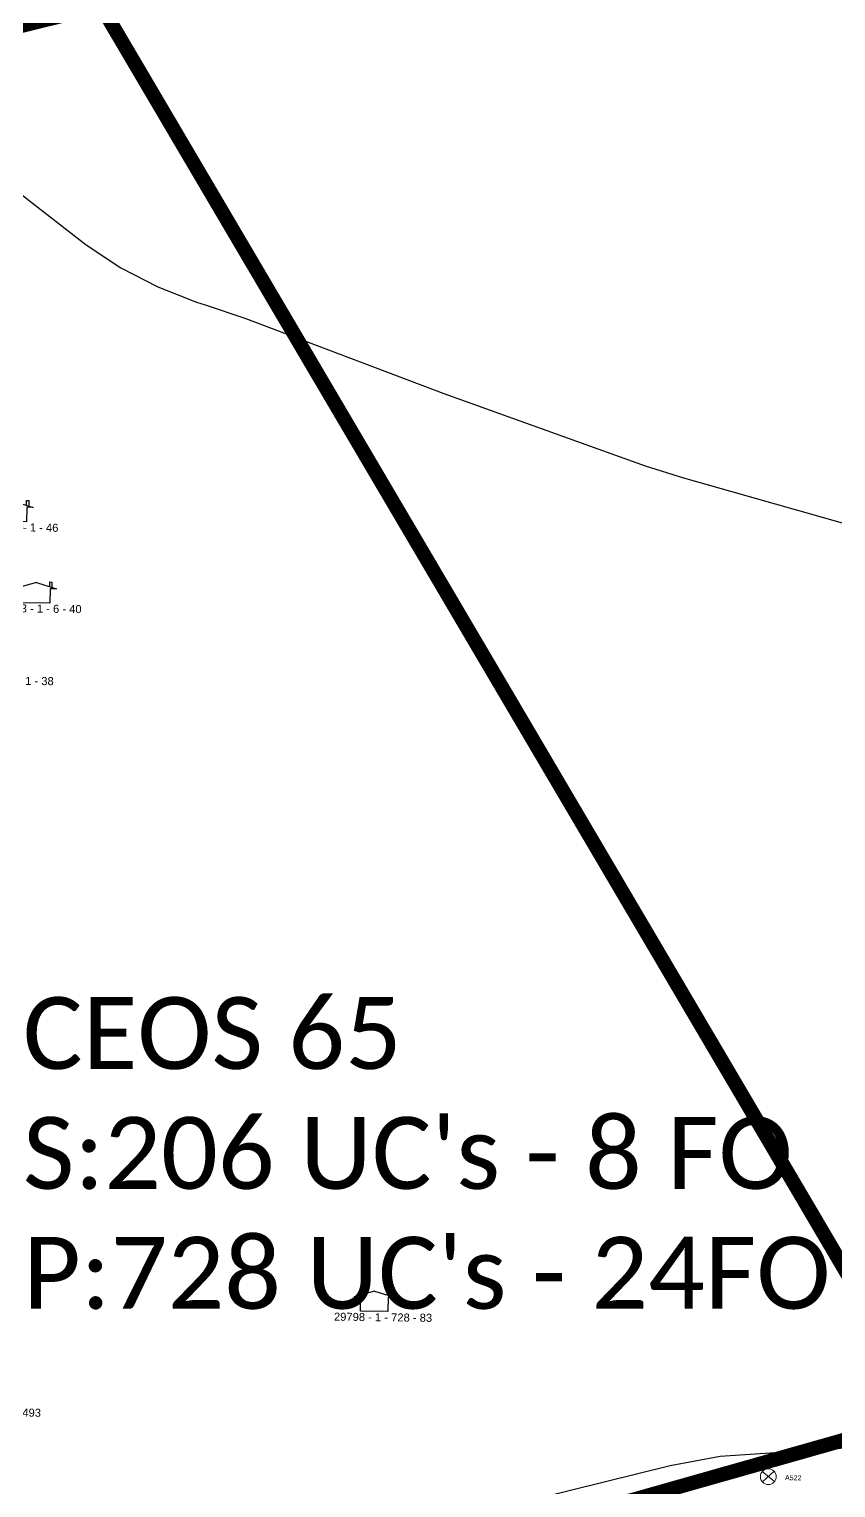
# Model space of a CAD drawing. Header units: millimetres. Extents: x 676447 to 689606, y 7455628 to 7463967.
# Drawn here: x 687968.4 to 688080.6, y 7460403.3 to 7460606.2 of the extents above; entities that cross this region are included whole.
import ezdxf

# ---------------------------------------------------------------- set-up
doc = ezdxf.new("R2010")
doc.units = ezdxf.units.MM
doc.header["$LTSCALE"] = 0.1
doc.header["$MEASUREMENT"] = 0
doc.linetypes.add('PHANTOM2', pattern=[1.25, 0.625, -0.125, 0.125, -0.125, 0.125, -0.125])
doc.layers.add('10.4-Postes', color=1, linetype='Continuous', lineweight=0)
for name, color, linetype in [('CELULARIZAÇÃO CABO 5', 7, 'Continuous'), ('LEGENDAS_INFRAESTRUTURAS', 7, 'Continuous'), ('MUB_QUADRAS', 7, 'Continuous'), ('NOS_DE_INFRAESTRUTURA', 7, 'Continuous'), ('surveys', 7, 'Continuous'), ('SURVEYS_LEGENDAS', 7, 'Continuous')]:
    doc.layers.add(name, color=color, linetype=linetype)
doc.styles.add('Legend', font='calibri.ttf')
doc.styles.get("Standard").update_dxf_attribs({"font": 'arial.ttf'})

# ---------------------------------------------------------------- blocks, each defined once
blk = doc.blocks.new('PTPT')
at = {"layer": '10.4-Postes', "color": 1, "linetype": 'PHANTOM2'}
for points in [[(-0.0000079, 0.0000104), (0.0000075, -0.000002)], [(0.000007, 0.0000109), (-0.0000074, -0.0000025)]]:
    blk.add_lwpolyline(points, dxfattribs=at)
at = {"layer": '10.4-Postes', "color": 1}
blk.add_circle((-0.0000002, 0.0000042), 0.00000987, dxfattribs=at)
blk = doc.blocks.new('LVLV')
for p, q in [((0, 0.0000254), (-0.0000251, 0.000018)), ((0, 0.0000254), (0.0000251, 0.000018)), ((0.0000169, 0.0000264), (0.0000195, 0.0000264)), ((0.0000169, 0.0000205), (0.0000169, 0.0000264)), ((0.0000195, 0.0000264), (0.0000195, 0.0000198)), ((-0.0000251, 0.000018), (-0.0000173, 0.000018)), ((-0.0000172, 0), (-0.0000172, 0.0000179)), ((0.0000172, 0), (-0.0000172, 0)), ((0.0000251, 0.000018), (0.0000172, 0.000018)), ((0.0000172, 0.000018), (0.0000172, 0))]:
    blk.add_line(p, q)

msp = doc.modelspace()

# ---------------------------------------------------------------- linework, layer by layer
at = {"layer": 'CELULARIZAÇÃO CABO 5', "color": 6, "const_width": 2}
msp.add_lwpolyline([(687832.07, 7460779.74), (687731.71, 7460680.45), (687829.52, 7460601.15), (687829.52, 7460601.15), (687863.87, 7460526), (687906.7, 7460513.34), (687894.17, 7460505.78), (687933.94, 7460486.64), (687933.94, 7460486.64), (687905.41, 7460401.32), (687981.65, 7460381.61), (688093.81, 7460413.41), (687978.37, 7460609.41), (687978.37, 7460609.41), (687907.78, 7460591.89), (687884.72, 7460648.05), (687884.72, 7460648.05), (687881.34, 7460665.34), (687887.11, 7460672.27), (687886.61, 7460692.44), (687868.2, 7460698.52), (687832.07, 7460779.74)], dxfattribs=at)
at = {"layer": 'MUB_QUADRAS', "linetype": 'Continuous'}
for points in [[(687939.36, 7460611.66), (687945.89, 7460602.86), (687953.31, 7460594.79), (687955.55, 7460592.57), (687957.39, 7460590.94), (687959.74, 7460589.04), (687976.3, 7460576.2), (687981.12, 7460573.02), (687986.26, 7460570.36), (687991.64, 7460568.25), (687992.84, 7460567.86), (687998.36, 7460566.01), (688026.09, 7460555.54), (688054.09, 7460545.46), (688059.41, 7460543.82), (688081.84, 7460537.45)], [(688142, 7460412.82), (688064.54, 7460407.68), (688057.59, 7460406.42), (688025.33, 7460398.41)]]:
    msp.add_lwpolyline(points, dxfattribs=at)

# ---------------------------------------------------------------- block references
at = {"layer": 'NOS_DE_INFRAESTRUTURA', "color": 1, "xscale": 111319.4907932736, "yscale": 111319.4907932736, "zscale": 111319.4907932736, "rotation": 359.2844219157491}
msp.add_blockref('PTPT', (688071.24, 7460404.43), dxfattribs=at)
at = {"layer": 'surveys', "color": 0}
for p, xscale, yscale, zscale, rotation in [((687966.1, 7460537.72), 111319.4907932736, 111319.4907932736, 111319.4907932736, 359.284863485075), ((687969.33, 7460526.4), 111319.4907932735, 111319.4907932735, 111319.4907932735, 359.2848476590497), ((688016.38, 7460427.87), 111319.4907932736, 111319.4907932736, 111319.4907932736, 359.2846378681186)]:
    msp.add_blockref('LVLV', p, dxfattribs=dict(at, xscale=xscale, yscale=yscale, zscale=zscale, rotation=rotation))

# ---------------------------------------------------------------- texts
at = {"layer": 'CELULARIZAÇÃO CABO 5', "insert": (687967.5, 7460471.58), "char_height": 10, "attachment_point": 1, "style": 'Legend'}
msp.add_mtext_dynamic_manual_height_columns("{\\C6;CEOS 65\\PS:206 UC's - 8 FO\\PP:728 UC's - 24FO}", width=159.4451, gutter_width=5, heights=[49.54], dxfattribs=at)
at = {"layer": 'LEGENDAS_INFRAESTRUTURAS', "color": 1}
msp.add_text('A522', height=0.7, rotation=359.2844, dxfattribs=at).set_placement((688073.55, 7460404.41))
at = {"layer": 'SURVEYS_LEGENDAS', "color": 0}
for s, rotation, p in [('28490 - 1 - 1 - 46', 359.2849, (687960.5, 7460536.44)), ('29883 - 1 - 6 - 40', 359.2848, (687963.73, 7460525.13)), ('28529 - 1 - 1 - 38', 359.2849, (687959.85, 7460515.11)), ('29798 - 1 - 728 - 83', 359.2846, (688010.78, 7460426.59)), ('28641 - 6 - 15 - 493', 359.2848, (687956.35, 7460413.39))]:
    msp.add_text(s, height=1.1132, rotation=rotation, dxfattribs=at).set_placement(p)

doc.saveas('drawing.dxf')
